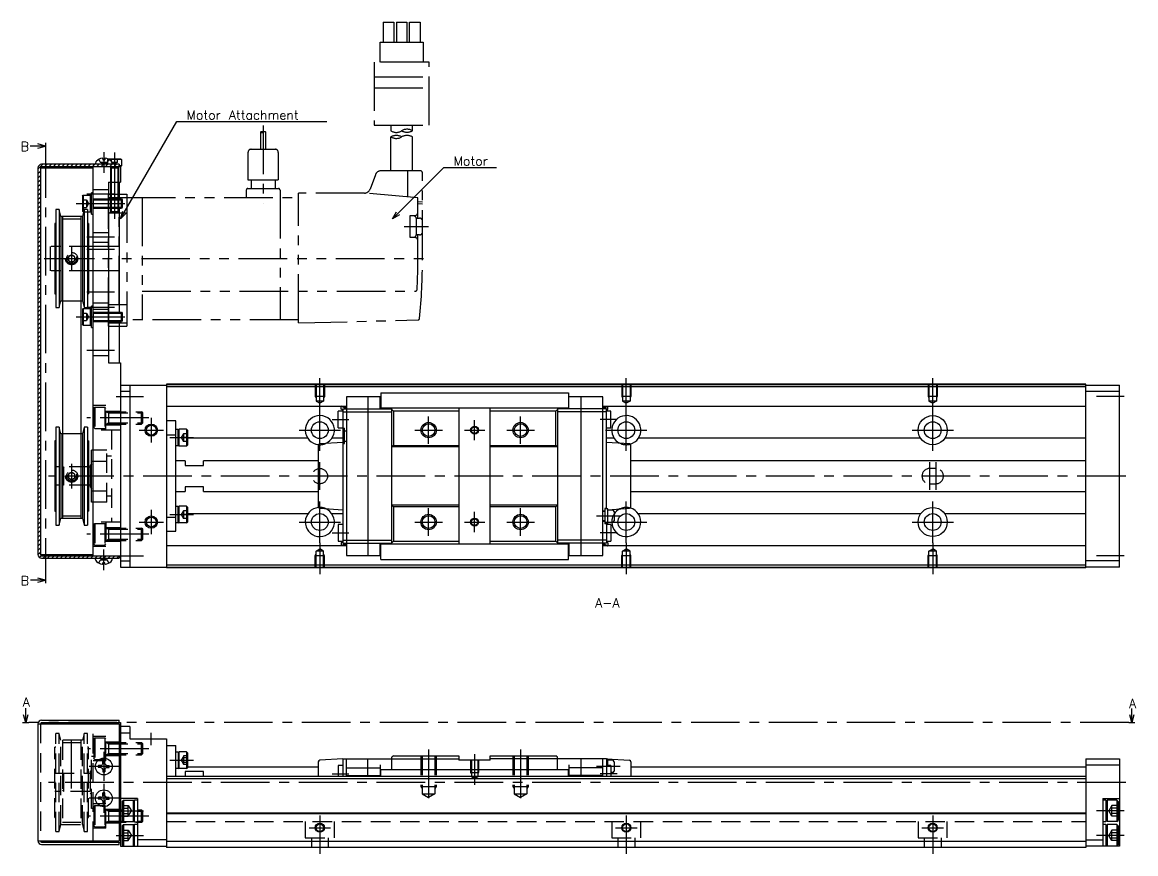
# Model space of a CAD drawing. Extents: x -2 to 551, y -8 to 279.
# Drawn here: x 187.6 to 551, y 8 to 279.5 of the extents above; entities that cross this region are included whole.
import ezdxf

# ---------------------------------------------------------------- set-up
doc = ezdxf.new("R2010")
doc.units = 0
doc.header["$LTSCALE"] = 0.5
for name, pattern in [('CENTER', [50.8, 31.75, -6.35, 6.35, -6.35]), ('DASHED', [19.05, 12.7, -6.35]), ('PHANTOM', [63.5, 31.75, -6.35, 6.35, -6.35, 6.35, -6.35])]:
    doc.linetypes.add(name, pattern=pattern)
for name, color, linetype in [('MSM_CENTER', 1, 'CENTER'), ('MSM_CONTINUOUS', 7, 'CONTINUOUS'), ('MSM_DASHED', 4, 'DASHED'), ('MSM_IMAGINARY', 6, 'PHANTOM'), ('MSM_NARROW', 5, 'CONTINUOUS'), ('MSM_PART_NUMBER', 7, 'CONTINUOUS')]:
    doc.layers.add(name, color=color, linetype=linetype)
doc.styles.get("Standard").update_dxf_attribs({"font": 'txt.shx', "height": 3, "bigfont": 'bigfont.shx'})

msp = doc.modelspace()

# ---------------------------------------------------------------- linework, layer by layer
at = {"layer": 'MSM_CENTER'}
for p, q in [((195.26, 238.06), (195.26, 98.3)), ((214.26, 237.06), (214.26, 230.3)), ((217.76, 236.9), (217.76, 215.3)), ((217.76, 223.3), (208.76, 223.3)), ((205.26, 220.3), (222.26, 220.3)), ((217.76, 209.3), (208.76, 209.3)), ((203.76, 206.3), (203.76, 198.3)), ((217.76, 205.3), (208.76, 205.3)), ((196.26, 202.3), (211.26, 202.3)), ((217.76, 191.3), (208.76, 191.3)), ((217.76, 186.3), (208.76, 186.3)), ((205.26, 183.3), (222.26, 183.3)), ((217.76, 172.3), (208.76, 172.3)), ((284.76, 153.09), (284.76, 163.3)), ((384.76, 153.09), (384.76, 163.3)), ((484.76, 153.09), (484.76, 163.3)), ((218.26, 157.3), (227.26, 157.3)), ((547.26, 157.3), (538.26, 157.3)), ((284.76, 139.55), (284.76, 153.05)), ((384.76, 139.55), (384.76, 153.05)), ((484.76, 139.55), (484.76, 153.05)), ((228.96, 150.3), (208.76, 150.3)), ((229.76, 150.3), (229.76, 142.3)), ((288.76, 149.8), (294.26, 149.8)), ((320.26, 141.8), (320.26, 150.8)), ((335.26, 143), (335.26, 149.6)), ((350.26, 141.8), (350.26, 150.8)), ((381.76, 149.8), (376.26, 149.8)), ((225.76, 146.3), (233.76, 146.3)), ((278.01, 146.3), (291.51, 146.3)), ((315.76, 146.3), (324.76, 146.3)), ((331.96, 146.3), (338.56, 146.3)), ((345.76, 146.3), (354.76, 146.3)), ((378.01, 146.3), (391.51, 146.3)), ((478.01, 146.3), (491.51, 146.3)), ((235.76, 143.86), (243.56, 143.86)), ((203.76, 135.3), (203.76, 127.3)), ((284.76, 126.8), (284.76, 135.8)), ((483.76, 135.8), (483.76, 126.8)), ((485.76, 135.8), (485.76, 126.8)), ((547.76, 131.3), (196.26, 131.3)), ((229.76, 120.3), (229.76, 112.3)), ((284.76, 109.55), (284.76, 123.05)), ((320.26, 111.8), (320.26, 120.8)), ((350.26, 111.8), (350.26, 120.8)), ((384.76, 109.55), (384.76, 123.05)), ((484.76, 109.55), (484.76, 123.05)), ((225.76, 116.3), (233.76, 116.3)), ((235.76, 118.74), (243.56, 118.74)), ((278.01, 116.3), (291.51, 116.3)), ((315.76, 116.3), (324.76, 116.3)), ((331.96, 116.3), (338.56, 116.3)), ((335.26, 113), (335.26, 119.6)), ((345.76, 116.3), (354.76, 116.3)), ((382.76, 118.2), (375.06, 118.2)), ((378.01, 116.3), (391.51, 116.3)), ((478.01, 116.3), (491.51, 116.3)), ((288.76, 112.8), (294.26, 112.8)), ((381.76, 112.8), (376.26, 112.8)), ((228.96, 112.3), (208.76, 112.3)), ((284.76, 109.51), (284.76, 99.3)), ((384.76, 109.51), (384.76, 99.3)), ((484.76, 109.51), (484.76, 99.3)), ((214.26, 100.54), (214.26, 107.3)), ((218.26, 105.3), (227.26, 105.3)), ((547.26, 105.3), (538.26, 105.3)), ((548.76, 50.8), (189.76, 50.8)), ((229.76, 43.5), (229.76, 47.5)), ((203.76, 29.3), (203.76, 47.05)), ((228.96, 42.3), (208.96, 42.3)), ((214.26, 41.25), (214.26, 31.75)), ((320.26, 42), (320.26, 24.41)), ((335.26, 40.5), (335.26, 30.54)), ((350.26, 42), (350.26, 24.41)), ((219.01, 36.5), (209.51, 36.5)), ((235.76, 38.55), (243.56, 38.55)), ((382.76, 36.5), (375.06, 36.5)), ((288.76, 34.1), (294.26, 34.1)), ((381.76, 34.1), (376.26, 34.1)), ((547.76, 31.3), (196.26, 31.3)), ((214.26, 30.85), (214.26, 21.35)), ((219.01, 26.1), (209.51, 26.1)), ((218.26, 22), (227.26, 22)), ((547.26, 22), (538.26, 22)), ((228.96, 20.3), (208.96, 20.3)), ((284.76, 20.5), (284.76, 8)), ((384.76, 20.5), (384.76, 8)), ((484.76, 20.5), (484.76, 8)), ((281.26, 16.5), (288.26, 16.5)), ((381.26, 16.5), (388.26, 16.5)), ((481.26, 16.5), (488.26, 16.5)), ((218.26, 14), (227.26, 14)), ((547.26, 14), (538.26, 14))]:
    msp.add_line(p, q, dxfattribs=at)
at = {"layer": 'MSM_CONTINUOUS'}
for p, q in [((195.26, 240.06), (195.26, 238.06)), ((219.26, 233.1), (193.96, 233.1)), ((211.55, 233.5), (211.51, 233.1)), ((213.93, 234.98), (213.95, 234.6)), ((213.95, 234.6), (214.58, 234.6)), ((214.59, 234.98), (214.58, 234.6)), ((215.67, 234.81), (215.76, 234.9)), ((215.76, 234.9), (219.76, 234.9)), ((220.01, 234.65), (215.98, 234.65)), ((216.98, 233.5), (217.01, 233.1)), ((219.26, 233.1), (219.26, 232.3)), ((219.76, 234.9), (220.01, 234.65)), ((220.01, 234.65), (220.01, 232.55)), ((192.76, 231.9), (192.76, 105.7)), ((193.56, 231.9), (193.56, 105.7)), ((193.56, 231.9), (210.76, 231.9)), ((219.76, 232.3), (193.96, 232.3)), ((210.76, 105.3), (210.76, 232.3)), ((220.01, 232.55), (219.26, 232.55)), ((219.76, 232.3), (220.01, 232.55)), ((219.76, 232.3), (219.76, 227.3)), ((215.76, 227.3), (215.76, 168.3)), ((215.76, 227.3), (219.76, 227.3)), ((216.46, 227.3), (216.46, 221.8)), ((219.06, 227.3), (219.06, 221.8)), ((219.26, 227.3), (219.26, 221.8)), ((207.26, 222.75), (207.56, 223.05)), ((207.26, 222.75), (207.26, 217.85)), ((207.56, 223.05), (209.96, 223.05)), ((207.56, 223.05), (207.56, 217.55)), ((210.26, 222.75), (209.96, 223.05)), ((209.96, 217.55), (209.96, 223.05)), ((210.76, 223.8), (210.26, 223.8)), ((210.26, 216.8), (210.26, 223.8)), ((215.76, 221.8), (219.99, 221.8)), ((219.99, 218.8), (219.99, 221.8)), ((219.99, 221.8), (220.26, 221.53)), ((198.62, 218.3), (198.62, 186.3)), ((199.66, 218.3), (198.62, 218.3)), ((199.66, 218.3), (199.66, 186.3)), ((200.26, 216.05), (199.66, 218.3)), ((207.86, 218.3), (207.26, 216.05)), ((207.86, 218.3), (207.86, 186.3)), ((208.9, 218.3), (207.86, 218.3)), ((208.9, 218.3), (208.9, 186.3)), ((215.76, 218.8), (219.99, 218.8)), ((216.46, 218.8), (216.46, 217.54)), ((219.06, 218.8), (219.06, 217.54)), ((219.26, 218.8), (219.26, 184.8)), ((220.26, 219.07), (219.99, 218.8)), ((220.26, 221.53), (220.26, 219.07)), ((200.26, 216.05), (200.26, 188.55)), ((207.26, 216.05), (200.26, 216.05)), ((200.76, 216.05), (200.76, 117.55)), ((206.76, 216.05), (206.76, 117.55)), ((207.56, 217.55), (207.26, 217.85)), ((207.26, 216.05), (207.26, 188.55)), ((207.56, 217.55), (207.66, 217.55)), ((208.9, 217.55), (209.96, 217.55)), ((210.26, 217.85), (209.96, 217.55)), ((210.26, 216.8), (210.76, 216.8)), ((219.06, 217.54), (216.46, 217.54)), ((216.7, 217.3), (216.46, 217.54)), ((218.82, 217.3), (216.7, 217.3)), ((218.82, 217.3), (219.06, 217.54)), ((198.26, 213.8), (198.26, 190.8)), ((198.62, 213.8), (198.26, 213.8)), ((209.26, 213.8), (208.9, 213.8)), ((209.26, 213.8), (209.26, 190.8)), ((198.26, 190.8), (198.62, 190.8)), ((208.9, 190.8), (209.26, 190.8)), ((198.62, 186.3), (199.66, 186.3)), ((199.66, 186.3), (200.26, 188.55)), ((200.26, 188.55), (200.76, 188.55)), ((206.76, 188.55), (207.26, 188.55)), ((207.26, 188.55), (207.86, 186.3)), ((207.26, 185.75), (207.56, 186.05)), ((207.26, 185.75), (207.26, 180.85)), ((207.56, 186.05), (209.96, 186.05)), ((207.56, 186.05), (207.56, 180.55)), ((207.86, 186.3), (208.9, 186.3)), ((210.26, 185.75), (209.96, 186.05)), ((209.96, 180.55), (209.96, 186.05)), ((210.76, 186.8), (210.26, 186.8)), ((210.26, 179.8), (210.26, 186.8)), ((215.76, 184.8), (219.99, 184.8)), ((215.76, 181.8), (219.99, 181.8)), ((219.26, 181.8), (219.26, 168.3)), ((219.99, 181.8), (219.99, 184.8)), ((219.99, 184.8), (220.26, 184.53)), ((220.26, 182.07), (219.99, 181.8)), ((220.26, 184.53), (220.26, 182.07)), ((207.56, 180.55), (207.26, 180.85)), ((207.56, 180.55), (209.96, 180.55)), ((210.26, 180.85), (209.96, 180.55)), ((210.26, 179.8), (210.76, 179.8)), ((215.76, 168.3), (219.76, 168.3)), ((219.76, 168.3), (219.76, 101.6)), ((219.76, 161), (234.76, 161)), ((222.76, 161), (222.76, 101.6)), ((534.76, 161.3), (234.76, 161.3)), ((234.76, 161.3), (234.76, 101.3)), ((534.76, 161.1), (234.76, 161.1)), ((534.76, 160.4), (234.76, 160.4)), ((534.76, 101.3), (534.76, 161.3)), ((534.76, 161), (545.76, 161)), ((545.76, 101.6), (545.76, 161)), ((219.76, 159), (222.76, 159)), ((293.46, 157.2), (293.46, 105.4)), ((304.46, 157.2), (293.46, 157.2)), ((300.46, 157.2), (300.46, 105.4)), ((304.46, 153.25), (304.46, 157.2)), ((304.66, 158.52), (365.86, 158.52)), ((304.66, 158.52), (304.66, 153.55)), ((365.86, 158.52), (365.86, 153.55)), ((366.06, 153.25), (366.06, 157.2)), ((377.06, 157.2), (366.06, 157.2)), ((370.06, 105.4), (370.06, 157.2)), ((377.06, 105.4), (377.06, 157.2)), ((534.76, 159), (545.76, 159)), ((291.76, 154.05), (234.76, 154.05)), ((293.46, 153.25), (291.76, 154.1)), ((291.76, 153.1), (291.76, 154.1)), ((292.26, 152.8), (291.76, 153.1)), ((293.46, 154.05), (291.86, 154.05)), ((293.46, 153.67), (291.96, 154.05)), ((292.26, 153.25), (292.26, 109.35)), ((292.26, 153.25), (308.26, 153.25)), ((304.46, 153.55), (366.06, 153.55)), ((308.26, 109.05), (308.26, 153.55)), ((308.26, 153.05), (308.76, 152.55)), ((330.16, 153.55), (330.16, 109.05)), ((340.36, 109.05), (340.36, 153.55)), ((361.76, 152.55), (362.26, 153.05)), ((362.26, 153.55), (362.26, 109.05)), ((378.26, 153.25), (362.26, 153.25)), ((377.06, 153.25), (378.76, 154.1)), ((534.76, 154.05), (377.06, 154.05)), ((378.66, 154.05), (377.06, 154.05)), ((377.06, 153.67), (378.56, 154.05)), ((378.26, 120.6), (378.26, 153.25)), ((378.26, 152.8), (378.76, 153.1)), ((378.76, 153.1), (378.76, 154.1)), ((237.76, 149.3), (234.76, 149.3)), ((237.76, 113.3), (237.76, 149.3)), ((290.76, 147.05), (290.76, 152.55)), ((292.26, 152.55), (290.76, 152.55)), ((292.26, 152.25), (308.26, 152.25)), ((330.16, 152.55), (308.76, 152.55)), ((308.76, 152.55), (308.76, 141.3)), ((361.76, 152.55), (340.36, 152.55)), ((361.76, 141.3), (361.76, 152.55)), ((378.26, 152.25), (362.26, 152.25)), ((379.76, 152.55), (378.26, 152.55)), ((379.76, 147.05), (379.76, 152.55)), ((198.62, 147.3), (198.62, 115.3)), ((199.66, 147.3), (198.62, 147.3)), ((199.66, 147.3), (199.66, 115.3)), ((200.26, 145.05), (199.66, 147.3)), ((207.86, 147.3), (207.26, 145.05)), ((207.86, 147.3), (207.86, 115.3)), ((208.9, 147.3), (207.86, 147.3)), ((208.9, 147.3), (208.9, 115.3)), ((238.56, 146.46), (237.76, 146.46)), ((238.56, 146.31), (238.86, 146.61)), ((238.56, 141.26), (238.56, 146.46)), ((238.86, 141.11), (238.86, 146.61)), ((241.26, 146.61), (238.86, 146.61)), ((241.26, 146.61), (241.26, 141.11)), ((241.56, 146.31), (241.26, 146.61)), ((241.56, 146.31), (241.56, 141.41)), ((290.76, 147.05), (292.26, 147.05)), ((292.26, 146.9), (292.76, 146.9)), ((292.76, 141.9), (292.76, 146.9)), ((292.76, 146.1), (293.46, 146.1)), ((378.26, 147.05), (379.76, 147.05)), ((198.26, 142.8), (198.26, 119.8)), ((198.62, 142.8), (198.26, 142.8)), ((200.26, 145.05), (200.26, 117.55)), ((200.76, 145.05), (200.26, 145.05)), ((207.26, 145.05), (206.76, 145.05)), ((207.26, 145.05), (207.26, 117.55)), ((209.26, 142.8), (208.9, 142.8)), ((209.26, 142.8), (209.26, 119.8)), ((234.76, 144.72), (237.76, 144.72)), ((280.81, 143.66), (241.56, 143.66)), ((292.26, 142.3), (284.73, 141.8)), ((292.26, 143.66), (288.71, 143.66)), ((292.26, 141.9), (292.76, 141.9)), ((292.76, 142.7), (293.46, 142.7)), ((380.81, 143.66), (378.26, 143.66)), ((385.79, 141.8), (378.26, 142.3)), ((480.81, 143.66), (388.71, 143.66)), ((534.76, 143.66), (488.71, 143.66)), ((210.26, 122.8), (210.26, 139.8)), ((210.76, 139.8), (210.26, 139.8)), ((237.76, 141.26), (238.56, 141.26)), ((238.56, 141.41), (238.86, 141.11)), ((241.26, 141.11), (238.86, 141.11)), ((241.26, 141.11), (241.56, 141.41)), ((284.26, 141.3), (284.26, 121.3)), ((308.76, 141.3), (308.26, 140.8)), ((330.16, 140.8), (308.26, 140.8)), ((308.76, 141.3), (330.16, 141.3)), ((340.36, 141.3), (361.76, 141.3)), ((362.26, 140.8), (340.36, 140.8)), ((362.26, 140.8), (361.76, 141.3)), ((386.26, 121.3), (386.26, 141.3)), ((210.26, 135.3), (209.76, 134.8)), ((209.76, 134.8), (209.76, 127.8)), ((210.26, 136.12), (210.76, 136.12)), ((240.76, 136.3), (237.76, 136.3)), ((240.76, 136.3), (240.76, 134.8)), ((240.76, 134.8), (246.76, 134.8)), ((284.26, 136.3), (246.76, 136.3)), ((246.76, 134.8), (246.76, 136.3)), ((534.76, 136.3), (386.26, 136.3)), ((209.26, 134.3), (209.76, 134.3)), ((209.76, 128.3), (209.26, 128.3)), ((209.76, 127.8), (210.26, 127.3)), ((246.76, 127.8), (240.76, 127.8)), ((240.76, 127.8), (240.76, 126.3)), ((246.76, 126.3), (246.76, 127.8)), ((210.26, 126.48), (210.76, 126.48)), ((237.76, 126.3), (240.76, 126.3)), ((246.76, 126.3), (284.26, 126.3)), ((386.26, 126.3), (534.76, 126.3)), ((210.76, 122.8), (210.26, 122.8)), ((238.56, 121.34), (237.76, 121.34)), ((238.56, 121.19), (238.86, 121.49)), ((238.56, 116.14), (238.56, 121.34)), ((238.86, 115.99), (238.86, 121.49)), ((241.26, 121.49), (238.86, 121.49)), ((241.26, 121.49), (241.26, 115.99)), ((241.56, 121.19), (241.26, 121.49)), ((241.56, 121.19), (241.56, 116.29)), ((284.73, 120.8), (292.26, 120.3)), ((330.16, 121.8), (308.26, 121.8)), ((308.26, 121.8), (308.76, 121.3)), ((330.16, 121.3), (308.76, 121.3)), ((308.76, 121.3), (308.76, 110.05)), ((362.26, 121.8), (340.36, 121.8)), ((361.76, 121.3), (340.36, 121.3)), ((361.76, 121.3), (362.26, 121.8)), ((361.76, 110.05), (361.76, 121.3)), ((378.26, 120.7), (377.76, 120.7)), ((377.76, 120.7), (377.76, 115.7)), ((378.76, 120.6), (377.76, 120.6)), ((378.76, 120.27), (385.8, 120.8)), ((378.76, 115.8), (378.76, 120.6)), ((380.26, 120.2), (378.76, 120.2)), ((198.26, 119.8), (198.62, 119.8)), ((199.66, 115.3), (200.26, 117.55)), ((200.26, 117.55), (207.26, 117.55)), ((207.26, 117.55), (207.86, 115.3)), ((208.9, 119.8), (209.26, 119.8)), ((234.76, 117.88), (237.76, 117.88)), ((238.56, 116.29), (238.86, 115.99)), ((241.26, 115.99), (241.56, 116.29)), ((280.81, 118.94), (241.56, 118.94)), ((292.26, 118.94), (288.71, 118.94)), ((377.76, 119.9), (377.06, 119.9)), ((377.76, 119.7), (377.06, 119.7)), ((377.76, 116.7), (377.06, 116.7)), ((377.76, 116.5), (377.06, 116.5)), ((380.76, 119.7), (380.76, 116.7)), ((480.81, 118.94), (388.71, 118.94)), ((534.76, 118.94), (488.71, 118.94)), ((198.62, 115.3), (199.66, 115.3)), ((207.86, 115.3), (208.9, 115.3)), ((234.76, 113.3), (237.76, 113.3)), ((237.76, 116.14), (238.56, 116.14)), ((241.26, 115.99), (238.86, 115.99)), ((290.76, 115.55), (290.76, 110.05)), ((292.26, 115.55), (290.76, 115.55)), ((377.76, 115.8), (378.76, 115.8)), ((378.26, 115.7), (377.76, 115.7)), ((378.26, 115.8), (378.26, 109.35)), ((379.76, 115.55), (378.26, 115.55)), ((380.26, 116.2), (378.76, 116.2)), ((379.76, 115.55), (379.76, 110.05)), ((290.76, 110.05), (292.26, 110.05)), ((292.26, 109.8), (291.76, 109.5)), ((291.76, 109.5), (291.76, 108.5)), ((293.46, 109.35), (291.76, 108.5)), ((292.26, 110.35), (308.26, 110.35)), ((292.26, 109.35), (308.26, 109.35)), ((304.46, 105.4), (304.46, 109.35)), ((366.06, 109.05), (304.46, 109.05)), ((304.66, 104.08), (304.66, 109.05)), ((308.76, 110.05), (308.26, 109.55)), ((308.76, 110.05), (330.16, 110.05)), ((340.36, 110.05), (361.76, 110.05)), ((362.26, 109.55), (361.76, 110.05)), ((378.26, 110.35), (362.26, 110.35)), ((378.26, 109.35), (362.26, 109.35)), ((365.86, 104.08), (365.86, 109.05)), ((366.06, 109.35), (366.06, 105.4)), ((377.06, 109.35), (378.76, 108.5)), ((378.26, 110.05), (379.76, 110.05)), ((378.26, 109.8), (378.76, 109.5)), ((378.76, 109.5), (378.76, 108.5)), ((193.56, 105.7), (210.76, 105.7)), ((291.76, 108.55), (234.76, 108.55)), ((293.46, 108.55), (291.86, 108.55)), ((293.46, 108.92), (291.96, 108.55)), ((293.46, 105.4), (304.46, 105.4)), ((304.66, 106.55), (304.46, 106.55)), ((366.06, 106.55), (365.86, 106.55)), ((366.06, 105.4), (377.06, 105.4)), ((377.06, 108.92), (378.56, 108.55)), ((534.76, 108.55), (377.06, 108.55)), ((378.66, 108.55), (377.06, 108.55)), ((193.96, 105.3), (219.76, 105.3)), ((193.96, 104.5), (219.26, 104.5)), ((211.55, 104.1), (211.51, 104.5)), ((213.93, 102.62), (213.95, 103)), ((214.58, 103), (213.95, 103)), ((214.59, 102.62), (214.58, 103)), ((216.98, 104.1), (217.01, 104.5)), ((219.26, 105.3), (219.26, 104.5)), ((219.76, 103.6), (222.76, 103.6)), ((534.76, 102.2), (234.76, 102.2)), ((304.66, 104.08), (365.86, 104.08)), ((545.76, 103.6), (534.76, 103.6)), ((195.26, 98.3), (195.26, 96.3)), ((219.76, 101.6), (234.76, 101.6)), ((534.76, 101.5), (234.76, 101.5)), ((534.76, 101.3), (234.76, 101.3)), ((545.76, 101.6), (534.76, 101.6)), ((188.76, 50.8), (188.76, 55.52)), ((549.76, 50.8), (549.76, 55.37)), ((188.76, 50.8), (188.09, 53.3)), ((189.43, 53.3), (188.76, 50.8)), ((193.96, 51.6), (219.26, 51.6)), ((219.26, 50.8), (219.26, 51.6)), ((549.76, 50.8), (549.09, 53.3)), ((550.43, 53.3), (549.76, 50.8)), ((187.76, 50.8), (189.76, 50.8)), ((192.76, 50.4), (219.26, 50.4)), ((192.76, 50.4), (192.76, 12.2)), ((193.96, 50.8), (219.76, 50.8)), ((210.76, 50.4), (210.76, 50.8)), ((219.26, 50.4), (219.26, 12.2)), ((219.76, 50.8), (219.76, 10.5)), ((222.76, 49.5), (219.76, 49.5)), ((219.76, 47.5), (222.76, 47.5)), ((222.76, 49.5), (222.76, 45.5)), ((548.76, 50.8), (550.76, 50.8)), ((222.76, 45.5), (234.76, 45.5)), ((234.76, 45.5), (234.76, 10)), ((234.76, 43.3), (237.76, 43.3)), ((237.76, 33.2), (237.76, 43.3)), ((238.56, 41.15), (237.76, 41.15)), ((238.56, 41), (238.86, 41.3)), ((238.56, 41.15), (238.56, 35.95)), ((238.86, 35.8), (238.86, 41.3)), ((241.26, 41.3), (238.86, 41.3)), ((241.26, 41.3), (241.26, 35.8)), ((241.56, 41), (241.26, 41.3)), ((241.56, 41), (241.56, 36.1)), ((308.76, 40), (308.26, 39.5)), ((308.76, 40), (330.16, 40)), ((330.16, 40), (330.16, 38.5)), ((340.36, 40), (361.76, 40)), ((340.36, 38.5), (340.36, 40)), ((362.26, 39.5), (361.76, 40)), ((213.34, 36.83), (212.49, 36.82)), ((213.34, 36.83), (213.74, 37.02)), ((213.93, 37.42), (213.74, 37.02)), ((213.93, 37.42), (213.95, 38.27)), ((214.59, 37.42), (214.58, 38.27)), ((214.59, 37.42), (214.78, 37.02)), ((215.19, 36.83), (214.78, 37.02)), ((215.19, 36.83), (216.03, 36.82)), ((284.26, 38.03), (284.26, 33.2)), ((292.26, 39), (284.73, 38.53)), ((290.76, 36.85), (290.76, 33.2)), ((292.26, 36.85), (290.76, 36.85)), ((292.26, 39), (330.16, 39)), ((292.26, 39), (292.26, 33.2)), ((293.46, 33.2), (293.46, 39)), ((300.46, 33.2), (300.46, 39)), ((304.46, 37), (304.46, 33.2)), ((308.26, 35.4), (308.26, 39.5)), ((340.36, 38.5), (330.16, 38.5)), ((378.26, 39), (340.36, 39)), ((362.26, 35.4), (362.26, 39.5)), ((366.06, 37), (366.06, 33.2)), ((370.06, 33.2), (370.06, 39)), ((377.06, 33.2), (377.06, 39)), ((378.26, 39), (385.79, 38.53)), ((378.26, 39), (378.26, 33.2)), ((378.76, 38.9), (378.26, 38.9)), ((379.76, 36.85), (378.26, 36.85)), ((378.76, 36.85), (378.76, 38.9)), ((380.26, 38.5), (378.76, 38.5)), ((379.76, 36.85), (379.76, 33.2)), ((380.76, 38), (380.76, 35)), ((386.26, 38.03), (386.26, 33.2)), ((534.76, 39), (534.76, 10)), ((534.76, 39), (545.76, 39)), ((534.76, 37), (545.76, 37)), ((545.76, 39), (545.76, 10.5)), ((213.34, 36.17), (212.49, 36.18)), ((213.34, 36.17), (213.74, 35.98)), ((213.93, 35.58), (213.74, 35.98)), ((213.93, 35.58), (213.95, 34.73)), ((214.59, 35.58), (214.58, 34.73)), ((214.59, 35.58), (214.78, 35.98)), ((215.19, 36.17), (214.78, 35.98)), ((215.19, 36.17), (216.03, 36.18)), ((534.76, 33.2), (234.76, 33.2)), ((237.76, 35.95), (238.56, 35.95)), ((238.56, 36.1), (238.86, 35.8)), ((241.26, 35.8), (238.86, 35.8)), ((246.76, 34.87), (240.76, 34.87)), ((240.76, 34.87), (240.76, 33.2)), ((241.26, 35.8), (241.56, 36.1)), ((284.26, 36.3), (241.56, 36.3)), ((246.76, 33.2), (246.76, 34.87)), ((293.46, 36), (304.46, 36)), ((293.46, 33.5), (304.46, 33.5)), ((304.66, 35.1), (304.46, 35.1)), ((304.66, 34.3), (304.46, 34.3)), ((365.86, 35.4), (304.66, 35.4)), ((304.66, 33.2), (304.66, 35.4)), ((365.86, 33.2), (365.86, 35.4)), ((366.06, 35.1), (365.86, 35.1)), ((366.06, 34.3), (365.86, 34.3)), ((377.06, 36), (366.06, 36)), ((377.06, 33.5), (366.06, 33.5)), ((380.26, 34.5), (379.76, 34.5)), ((534.76, 36.3), (386.26, 36.3)), ((534.76, 32.5), (234.76, 32.5)), ((213.34, 26.43), (212.49, 26.42)), ((213.34, 25.77), (212.49, 25.78)), ((213.34, 26.43), (213.74, 26.62)), ((213.34, 25.77), (213.74, 25.58)), ((213.93, 27.02), (213.74, 26.62)), ((213.93, 25.18), (213.74, 25.58)), ((213.93, 27.02), (213.95, 27.87)), ((214.59, 27.02), (214.58, 27.87)), ((214.59, 27.02), (214.78, 26.62)), ((214.59, 25.18), (214.78, 25.58)), ((215.19, 26.43), (214.78, 26.62)), ((215.19, 25.77), (214.78, 25.58)), ((215.19, 26.43), (216.03, 26.42)), ((215.19, 25.77), (216.03, 25.78)), ((225.26, 26), (219.76, 26)), ((220.26, 25.1), (220.66, 25.5)), ((220.66, 25.5), (220.66, 18.5)), ((220.66, 25.5), (223.86, 25.5)), ((223.86, 25.5), (223.86, 18.5)), ((224.26, 25.1), (223.86, 25.5)), ((224.26, 18.35), (224.26, 25.65)), ((224.26, 25.65), (225.26, 25.65)), ((225.26, 26), (225.26, 10.35)), ((540.26, 26), (540.26, 10.5)), ((540.26, 26), (545.76, 26)), ((541.26, 25.5), (540.26, 25.5)), ((541.26, 25.5), (541.26, 18.5)), ((541.26, 25.1), (541.66, 25.5)), ((541.66, 25.5), (541.66, 18.5)), ((544.86, 25.5), (541.66, 25.5)), ((544.86, 25.5), (544.86, 18.5)), ((545.26, 25.1), (544.86, 25.5)), ((213.93, 25.18), (213.95, 24.33)), ((214.59, 25.18), (214.58, 24.33)), ((220.26, 25.1), (220.26, 18.9)), ((545.26, 25.1), (545.26, 18.9)), ((220.66, 18.5), (220.26, 18.9)), ((220.66, 18.5), (223.86, 18.5)), ((223.86, 18.5), (224.26, 18.9)), ((225.26, 18.35), (224.26, 18.35)), ((534.76, 21.2), (234.76, 21.2)), ((534.76, 21), (234.76, 21)), ((540.26, 18.5), (541.26, 18.5)), ((541.66, 18.5), (541.26, 18.9)), ((544.86, 18.5), (541.66, 18.5)), ((544.86, 18.5), (545.26, 18.9)), ((220.26, 17.1), (220.66, 17.5)), ((220.26, 17.1), (220.26, 10.9)), ((220.66, 17.5), (220.66, 10.5)), ((220.66, 17.5), (223.86, 17.5)), ((223.86, 17.5), (223.86, 10.5)), ((224.26, 17.1), (223.86, 17.5)), ((224.26, 10.35), (224.26, 17.65)), ((224.26, 17.65), (225.26, 17.65)), ((541.26, 17.5), (540.26, 17.5)), ((541.26, 17.5), (541.26, 10.5)), ((541.26, 17.1), (541.66, 17.5)), ((541.66, 17.5), (541.66, 10.5)), ((544.86, 17.5), (541.66, 17.5)), ((544.86, 17.5), (544.86, 10.5)), ((545.26, 17.1), (544.86, 17.5)), ((545.26, 17.1), (545.26, 10.9)), ((192.76, 12.2), (219.26, 12.2)), ((193.96, 11.8), (219.76, 11.8)), ((193.96, 11), (219.26, 11)), ((210.76, 11.8), (210.76, 12.2)), ((219.26, 11), (219.26, 11.8)), ((234.76, 12.5), (225.26, 12.5)), ((534.76, 12), (234.76, 12)), ((534.76, 12.5), (540.26, 12.5)), ((219.76, 10.5), (224.26, 10.5)), ((220.66, 10.5), (220.26, 10.9)), ((223.86, 10.5), (224.26, 10.9)), ((225.26, 10.35), (224.26, 10.35)), ((225.26, 10.5), (234.76, 10.5)), ((534.76, 10), (234.76, 10)), ((545.76, 10.5), (534.76, 10.5)), ((541.66, 10.5), (541.26, 10.9)), ((544.86, 10.5), (545.26, 10.9))]:
    msp.add_line(p, q, dxfattribs=at)
at = {"layer": 'MSM_CONTINUOUS', "extrusion": (0, 0, -1)}
for p, q in [((195.26, 239.06), (190.18, 239.06)), ((195.26, 239.06), (192.76, 239.73)), ((192.76, 238.39), (195.26, 239.06)), ((195.26, 97.3), (190.32, 97.3)), ((195.26, 97.3), (192.76, 97.97)), ((192.76, 96.63), (195.26, 97.3))]:
    msp.add_line(p, q, dxfattribs=at)
at = {"layer": 'MSM_CONTINUOUS'}
for centre, radius in [((284.76, 146.3), 2.75), ((384.76, 146.3), 2.75), ((484.76, 146.3), 4.75), ((484.76, 146.3), 2.75), ((229.76, 146.3), 1.62), ((320.26, 146.3), 2.07), ((335.26, 146.3), 1.06), ((350.26, 146.3), 2.07), ((484.76, 116.3), 4.75), ((229.76, 116.3), 1.62), ((284.76, 116.3), 2.75), ((320.26, 116.3), 2.07), ((335.26, 116.3), 1.06), ((350.26, 116.3), 2.07), ((384.76, 116.3), 2.75), ((484.76, 116.3), 2.75), ((214.26, 36.5), 2.75), ((214.26, 26.1), 2.75), ((284.76, 16.5), 1.23), ((384.76, 16.5), 1.23), ((484.76, 16.5), 1.23)]:
    msp.add_circle(centre, radius, dxfattribs=at)
for centre, radius, start, end in [((193.96, 231.9), 1.2, 90, 180), ((212.54, 233.42), 1, 133.4267, 175), ((214.26, 231.6), 3.5, 98.5396, 133.4267), ((213.73, 234.78), 0.284, 44.1872, 87.0617), ((214.8, 234.78), 0.284, 92.9383, 135.8128), ((214.26, 231.6), 3.5, 46.5733, 81.4604), ((215.98, 233.42), 1, 5, 46.5733), ((193.96, 231.9), 0.4, 90, 180), ((284.76, 146.3), 4.75, 292.8515, 264.915), ((384.76, 146.3), 4.75, 285.4648, 244.8297), ((284.76, 141.3), 0.5, 93.8066, 180), ((385.76, 141.3), 0.5, 0, 86.1934), ((284.76, 116.3), 4.75, 95.085, 67.1486), ((284.76, 121.3), 0.5, 180, 266.1934), ((384.76, 116.3), 4.75, 181.2063, 74.5302), ((380.26, 119.7), 0.5, 0, 90), ((384.76, 116.3), 4.75, 116.081, 147.3631), ((385.76, 121.3), 0.5, 274.3133, 0), ((380.26, 116.7), 0.5, 270, 0), ((193.96, 105.7), 1.2, 180, 270), ((193.96, 105.7), 0.4, 180, 270), ((212.54, 104.18), 1, 185, 226.5733), ((214.26, 106), 3.5, 226.5733, 261.4604), ((213.73, 102.82), 0.284, 272.9383, 315.8128), ((214.8, 102.82), 0.284, 224.1872, 267.0617), ((214.26, 106), 3.5, 278.5396, 313.4267), ((215.98, 104.18), 1, 313.4267, 355), ((193.96, 50.4), 1.2, 90, 180), ((193.96, 50.4), 0.4, 90, 180), ((214.26, 36.5), 1.8, 169.8876, 190.1124), ((214.26, 36.5), 1.8, 79.8876, 100.1124), ((214.26, 36.5), 1.8, 349.8876, 10.1124), ((284.76, 38.03), 0.5, 93.5763, 180), ((380.26, 38), 0.5, 0, 90), ((385.76, 38.03), 0.5, 0, 86.4237), ((214.26, 36.5), 1.8, 259.8876, 280.1124), ((380.26, 35), 0.5, 270, 0), ((214.26, 26.1), 1.8, 169.8876, 190.1124), ((214.26, 26.1), 1.8, 79.8876, 100.1124), ((214.26, 26.1), 1.8, 349.8876, 10.1124), ((214.26, 26.1), 1.8, 259.8876, 280.1124), ((193.96, 12.2), 1.2, 180, 270), ((193.96, 12.2), 0.4, 180, 270)]:
    msp.add_arc(centre, radius, start, end, dxfattribs=at)
at = {"layer": 'MSM_DASHED'}
for p, q in [((212.65, 234.71), (213.12, 233.77)), ((214.26, 233.17), (213.12, 233.77)), ((213.12, 233.77), (215.41, 233.77)), ((214.26, 233.17), (215.41, 233.77)), ((215.87, 234.71), (215.41, 233.77)), ((215.51, 234.65), (215.67, 234.81)), ((215.51, 234.65), (215.51, 233.1)), ((215.98, 234.65), (215.51, 234.65)), ((216.76, 233.8), (216.76, 234.9)), ((216.76, 233.8), (218.76, 233.8)), ((217.76, 233.22), (216.76, 233.8)), ((217.76, 234.9), (217.76, 233.8)), ((218.76, 233.8), (217.76, 233.22)), ((218.76, 233.8), (218.76, 234.9)), ((216.46, 232.2), (216.46, 227.3)), ((219.06, 231.81), (216.46, 231.81)), ((216.7, 231.81), (216.7, 227.3)), ((218.82, 231.81), (218.82, 227.3)), ((219.06, 232.2), (219.06, 227.3)), ((210.76, 224.9), (215.76, 224.9)), ((210.76, 221.8), (215.76, 221.8)), ((210.8, 221.8), (210.8, 218.8)), ((207.26, 221.55), (208.56, 221.55)), ((207.26, 220.3), (208.56, 220.3)), ((207.26, 219.05), (208.56, 219.05)), ((208.56, 221.55), (208.56, 219.05)), ((208.56, 221.55), (209.28, 220.3)), ((209.28, 220.3), (208.56, 219.05)), ((210.76, 221.55), (210.8, 221.53)), ((210.76, 219.05), (210.8, 219.07)), ((210.76, 218.8), (215.76, 218.8)), ((210.8, 221.53), (215.76, 221.53)), ((210.8, 219.07), (215.76, 219.07)), ((200.76, 215.29), (206.76, 215.29)), ((207.66, 217.55), (208.9, 217.55)), ((210.76, 210.8), (215.76, 210.8)), ((210.76, 207.7), (215.76, 207.7)), ((209.26, 206.3), (198.26, 206.3)), ((203.76, 203.45), (202.76, 202.88)), ((202.76, 202.88), (202.76, 201.72)), ((202.76, 201.72), (203.76, 201.15)), ((204.76, 202.88), (203.76, 203.45)), ((203.76, 201.15), (204.76, 201.72)), ((204.76, 201.72), (204.76, 202.88)), ((209.26, 198.3), (198.26, 198.3)), ((200.76, 188.55), (206.76, 188.55)), ((210.76, 187.9), (215.76, 187.9)), ((210.76, 185.8), (215.76, 185.8)), ((207.26, 184.55), (208.56, 184.55)), ((207.26, 183.3), (208.56, 183.3)), ((207.26, 182.05), (208.56, 182.05)), ((208.56, 184.55), (208.56, 182.05)), ((208.56, 184.55), (209.28, 183.3)), ((209.28, 183.3), (208.56, 182.05)), ((210.76, 184.8), (215.76, 184.8)), ((210.76, 184.55), (210.8, 184.53)), ((210.76, 182.05), (210.8, 182.07)), ((210.76, 181.8), (215.76, 181.8)), ((210.8, 184.8), (210.8, 181.8)), ((210.8, 184.53), (215.76, 184.53)), ((210.8, 182.07), (215.76, 182.07)), ((210.76, 170.7), (215.76, 170.7)), ((283.26, 161.3), (283.26, 157.3)), ((283.53, 161.3), (283.53, 155.8)), ((285.99, 161.3), (285.99, 155.8)), ((286.26, 161.3), (286.26, 157.3)), ((383.26, 161.3), (383.26, 157.3)), ((383.53, 161.3), (383.53, 155.8)), ((385.99, 161.3), (385.99, 155.8)), ((386.26, 161.3), (386.26, 157.3)), ((483.26, 161.3), (483.26, 157.3)), ((483.53, 161.3), (483.53, 155.8)), ((485.99, 161.3), (485.99, 155.8)), ((486.26, 161.3), (486.26, 157.3)), ((286.26, 157.3), (283.26, 157.3)), ((283.26, 157.3), (283.53, 156.83)), ((286.26, 157.3), (285.99, 156.83)), ((383.26, 157.3), (383.53, 156.83)), ((386.26, 157.3), (383.26, 157.3)), ((386.26, 157.3), (385.99, 156.83)), ((486.26, 157.3), (483.26, 157.3)), ((483.26, 157.3), (483.53, 156.83)), ((486.26, 157.3), (485.99, 156.83)), ((214.96, 154.3), (210.76, 154.3)), ((210.96, 153.4), (211.36, 153.8)), ((210.96, 153.4), (210.96, 147.2)), ((211.36, 153.8), (211.36, 146.8)), ((211.36, 153.8), (214.56, 153.8)), ((214.56, 153.8), (214.56, 146.8)), ((214.96, 153.4), (214.56, 153.8)), ((214.96, 146.3), (214.96, 154.3)), ((285.99, 155.8), (283.53, 155.8)), ((283.53, 155.8), (284.76, 155.09)), ((285.99, 155.8), (284.76, 155.09)), ((385.99, 155.8), (383.53, 155.8)), ((383.53, 155.8), (384.76, 155.09)), ((385.99, 155.8), (384.76, 155.09)), ((485.99, 155.8), (483.53, 155.8)), ((483.53, 155.8), (484.76, 155.09)), ((485.99, 155.8), (484.76, 155.09)), ((214.96, 152.55), (219.76, 152.55)), ((215.06, 152.33), (215.76, 151.92)), ((215.16, 152.3), (226.58, 152.3)), ((215.76, 152.3), (215.76, 148.3)), ((215.76, 151.92), (226.96, 151.92)), ((226.58, 148.3), (226.58, 152.3)), ((226.96, 151.92), (226.58, 152.3)), ((226.96, 148.68), (226.96, 151.92)), ((219.76, 146.3), (210.76, 146.3)), ((211.36, 146.8), (210.96, 147.2)), ((211.36, 146.8), (214.56, 146.8)), ((214.56, 146.8), (214.96, 147.2)), ((214.96, 148.05), (219.76, 148.05)), ((215.06, 148.27), (215.76, 148.68)), ((215.16, 148.3), (226.58, 148.3)), ((215.76, 148.68), (226.96, 148.68)), ((216.76, 146.3), (216.76, 116.3)), ((226.58, 148.3), (226.96, 148.68)), ((206.76, 145.05), (200.76, 145.05)), ((240.26, 145.11), (239.54, 143.86)), ((239.54, 143.86), (240.26, 142.61)), ((240.26, 145.11), (240.26, 142.61)), ((241.56, 145.11), (240.26, 145.11)), ((241.56, 143.86), (240.26, 143.86)), ((241.56, 142.61), (240.26, 142.61)), ((215.26, 139.8), (210.76, 139.8)), ((215.26, 122.8), (215.26, 139.8)), ((210.76, 136.12), (215.26, 136.12)), ((216.76, 137.8), (215.26, 137.8)), ((209.26, 134.3), (198.26, 134.3)), ((201.26, 134.3), (200.76, 133.8)), ((201.26, 128.3), (201.26, 134.3)), ((203.76, 132.45), (202.76, 131.88)), ((202.76, 131.88), (202.76, 130.72)), ((204.76, 131.88), (203.76, 132.45)), ((204.76, 130.72), (204.76, 131.88)), ((485.76, 133.8), (483.76, 133.8)), ((209.26, 128.3), (198.26, 128.3)), ((200.76, 128.8), (201.26, 128.3)), ((202.76, 130.72), (203.76, 130.15)), ((203.76, 130.15), (204.76, 130.72)), ((483.76, 128.8), (485.76, 128.8)), ((210.76, 126.48), (215.26, 126.48)), ((216.76, 124.8), (215.26, 124.8)), ((215.26, 122.8), (210.76, 122.8)), ((240.26, 119.99), (239.54, 118.74)), ((241.56, 119.99), (240.26, 119.99)), ((240.26, 119.99), (240.26, 117.49)), ((200.76, 118.31), (206.76, 118.31)), ((219.76, 116.3), (210.76, 116.3)), ((214.96, 116.3), (214.96, 108.3)), ((239.54, 118.74), (240.26, 117.49)), ((241.56, 118.74), (240.26, 118.74)), ((241.56, 117.49), (240.26, 117.49)), ((210.96, 115.4), (211.36, 115.8)), ((210.96, 115.4), (210.96, 109.2)), ((211.36, 115.8), (211.36, 108.8)), ((211.36, 115.8), (214.56, 115.8)), ((214.56, 115.8), (214.56, 108.8)), ((214.96, 115.4), (214.56, 115.8)), ((214.96, 114.55), (219.76, 114.55)), ((215.06, 114.33), (215.76, 113.92)), ((215.16, 114.3), (226.58, 114.3)), ((215.76, 114.3), (215.76, 110.3)), ((215.76, 113.92), (226.96, 113.92)), ((226.58, 110.3), (226.58, 114.3)), ((226.96, 113.92), (226.58, 114.3)), ((226.96, 110.68), (226.96, 113.92)), ((211.36, 108.8), (210.96, 109.2)), ((214.56, 108.8), (214.96, 109.2)), ((214.96, 110.05), (219.76, 110.05)), ((215.06, 110.27), (215.76, 110.68)), ((215.16, 110.3), (226.58, 110.3)), ((215.76, 110.68), (226.96, 110.68)), ((226.58, 110.3), (226.96, 110.68)), ((214.96, 108.3), (210.76, 108.3)), ((211.36, 108.8), (214.56, 108.8)), ((283.26, 105.3), (283.53, 105.77)), ((283.53, 106.8), (284.76, 107.51)), ((283.53, 101.3), (283.53, 106.8)), ((285.99, 106.8), (283.53, 106.8)), ((285.99, 106.8), (284.76, 107.51)), ((285.99, 101.3), (285.99, 106.8)), ((286.26, 105.3), (285.99, 105.77)), ((383.26, 105.3), (383.53, 105.77)), ((383.53, 106.8), (384.76, 107.51)), ((383.53, 101.3), (383.53, 106.8)), ((385.99, 106.8), (383.53, 106.8)), ((385.99, 106.8), (384.76, 107.51)), ((385.99, 101.3), (385.99, 106.8)), ((386.26, 105.3), (385.99, 105.77)), ((483.26, 105.3), (483.53, 105.77)), ((483.53, 106.8), (484.76, 107.51)), ((485.99, 106.8), (483.53, 106.8)), ((483.53, 101.3), (483.53, 106.8)), ((485.99, 106.8), (484.76, 107.51)), ((485.99, 101.3), (485.99, 106.8)), ((486.26, 105.3), (485.99, 105.77)), ((212.65, 102.89), (213.12, 103.83)), ((214.26, 104.43), (213.12, 103.83)), ((215.41, 103.83), (213.12, 103.83)), ((214.26, 104.43), (215.41, 103.83)), ((215.87, 102.89), (215.41, 103.83)), ((283.26, 101.3), (283.26, 105.3)), ((286.26, 105.3), (283.26, 105.3)), ((286.26, 101.3), (286.26, 105.3)), ((383.26, 101.3), (383.26, 105.3)), ((386.26, 105.3), (383.26, 105.3)), ((386.26, 101.3), (386.26, 105.3)), ((486.26, 105.3), (483.26, 105.3)), ((483.26, 101.3), (483.26, 105.3)), ((486.26, 101.3), (486.26, 105.3)), ((193.56, 50.4), (193.56, 12.2)), ((198.62, 15.3), (198.62, 47.3)), ((199.66, 47.3), (198.62, 47.3)), ((199.66, 15.3), (199.66, 47.3)), ((200.26, 45.05), (199.66, 47.3)), ((207.86, 47.3), (207.26, 45.05)), ((207.86, 15.3), (207.86, 47.3)), ((208.9, 47.3), (207.86, 47.3)), ((208.9, 15.3), (208.9, 47.3)), ((210.76, 12.2), (210.76, 50.4)), ((200.26, 17.55), (200.26, 45.05)), ((207.26, 45.05), (200.26, 45.05)), ((200.76, 45.05), (200.76, 17.55)), ((200.76, 44.29), (206.76, 44.29)), ((206.76, 45.05), (206.76, 17.55)), ((207.26, 17.55), (207.26, 45.05)), ((214.96, 46.3), (210.76, 46.3)), ((210.96, 45.4), (211.36, 45.8)), ((210.96, 45.4), (210.96, 39.2)), ((211.36, 45.8), (211.36, 38.8)), ((211.36, 45.8), (214.56, 45.8)), ((214.56, 45.8), (214.56, 38.8)), ((214.96, 45.4), (214.56, 45.8)), ((214.96, 38.3), (214.96, 46.3)), ((214.96, 44.55), (219.76, 44.55)), ((215.06, 44.33), (215.76, 43.92)), ((215.16, 44.3), (226.58, 44.3)), ((215.76, 44.3), (215.76, 40.3)), ((215.76, 43.92), (226.96, 43.92)), ((226.58, 40.3), (226.58, 44.3)), ((226.96, 43.92), (226.58, 44.3)), ((226.96, 40.68), (226.96, 43.92)), ((198.26, 19.8), (198.26, 42.8)), ((198.62, 42.8), (198.26, 42.8)), ((209.26, 42.8), (208.9, 42.8)), ((209.26, 19.8), (209.26, 42.8)), ((214.96, 40.05), (219.76, 40.05)), ((215.06, 40.27), (215.76, 40.68)), ((215.16, 40.3), (226.58, 40.3)), ((215.76, 40.68), (226.96, 40.68)), ((226.58, 40.3), (226.96, 40.68)), ((240.26, 39.99), (240.26, 37.11)), ((241.56, 39.99), (240.26, 39.99)), ((317.76, 40), (317.76, 30)), ((318.19, 40), (318.19, 27.6)), ((322.33, 40), (322.33, 27.6)), ((322.76, 40), (322.76, 30)), ((347.76, 40), (347.76, 30)), ((348.19, 40), (348.19, 27.6)), ((352.33, 40), (352.33, 27.6)), ((352.76, 40), (352.76, 30)), ((210.26, 22.8), (210.26, 39.8)), ((210.76, 39.8), (210.26, 39.8)), ((214.96, 38.3), (210.76, 38.3)), ((211.36, 38.8), (210.96, 39.2)), ((211.36, 38.8), (214.56, 38.8)), ((214.56, 38.8), (214.96, 39.2)), ((240.26, 39.8), (239.54, 38.55)), ((239.54, 38.55), (240.26, 37.3)), ((241.56, 39.27), (240.26, 39.27)), ((241.56, 37.83), (240.26, 37.83)), ((241.56, 37.11), (240.26, 37.11)), ((333.96, 38.5), (333.96, 34.5)), ((334.2, 38.5), (334.2, 33.15)), ((336.32, 38.5), (336.32, 33.15)), ((336.56, 38.5), (336.56, 34.5)), ((198.26, 34.3), (209.76, 34.3)), ((201.26, 34.3), (200.76, 33.8)), ((201.26, 28.3), (201.26, 34.3)), ((210.26, 35.3), (209.76, 34.8)), ((209.76, 34.8), (209.76, 27.8)), ((333.96, 34.5), (336.56, 34.5)), ((333.96, 34.5), (334.2, 34.08)), ((334.2, 33.15), (336.32, 33.15)), ((334.2, 33.15), (335.26, 32.54)), ((336.32, 33.15), (335.26, 32.54)), ((336.56, 34.5), (336.32, 34.08)), ((317.76, 30), (322.76, 30)), ((317.76, 30), (318.19, 29.25)), ((322.76, 30), (322.33, 29.25)), ((347.76, 30), (352.76, 30)), ((347.76, 30), (348.19, 29.25)), ((352.76, 30), (352.33, 29.25)), ((209.76, 28.3), (198.26, 28.3)), ((200.76, 28.8), (201.26, 28.3)), ((209.76, 27.8), (210.26, 27.3)), ((318.19, 27.6), (322.33, 27.6)), ((318.19, 27.6), (320.26, 26.41)), ((322.33, 27.6), (320.26, 26.41)), ((348.19, 27.6), (352.33, 27.6)), ((348.19, 27.6), (350.26, 26.41)), ((352.33, 27.6), (350.26, 26.41)), ((210.76, 22.8), (210.26, 22.8)), ((214.96, 24.3), (210.76, 24.3)), ((210.96, 23.4), (211.36, 23.8)), ((210.96, 23.4), (210.96, 17.2)), ((211.36, 23.8), (211.36, 16.8)), ((211.36, 23.8), (214.56, 23.8)), ((214.56, 23.8), (214.56, 16.8)), ((214.96, 23.4), (214.56, 23.8)), ((214.96, 16.3), (214.96, 24.3)), ((214.96, 22.55), (219.76, 22.55)), ((215.06, 22.33), (215.76, 21.92)), ((215.16, 22.3), (220.26, 22.3)), ((215.76, 22.3), (215.76, 18.3)), ((215.76, 21.92), (220.26, 21.92)), ((220.26, 23.73), (222.26, 23.73)), ((220.26, 22.87), (222.26, 22.87)), ((222.26, 20.27), (222.26, 23.73)), ((222.26, 23.73), (223.26, 22)), ((222.26, 20.27), (223.26, 22)), ((225.26, 22.3), (226.58, 22.3)), ((225.26, 21.92), (226.96, 21.92)), ((226.58, 18.3), (226.58, 22.3)), ((226.96, 21.92), (226.58, 22.3)), ((226.96, 18.68), (226.96, 21.92)), ((543.26, 23.73), (542.26, 22)), ((543.26, 20.27), (542.26, 22)), ((545.26, 23.73), (543.26, 23.73)), ((543.26, 20.27), (543.26, 23.73)), ((545.26, 22.87), (543.26, 22.87)), ((198.26, 19.8), (198.62, 19.8)), ((200.76, 18.31), (206.76, 18.31)), ((208.9, 19.8), (209.26, 19.8)), ((215.06, 18.27), (215.76, 18.68)), ((215.16, 18.3), (226.58, 18.3)), ((215.76, 18.68), (220.48, 18.68)), ((220.26, 21.13), (222.26, 21.13)), ((220.26, 20.27), (222.26, 20.27)), ((224.04, 18.68), (224.26, 18.68)), ((225.26, 18.68), (226.96, 18.68)), ((226.58, 18.3), (226.96, 18.68)), ((234.76, 18.5), (534.76, 18.5)), ((280.01, 18.5), (280.01, 13.2)), ((289.51, 13.2), (289.51, 18.5)), ((380.01, 18.5), (380.01, 13.2)), ((389.51, 13.2), (389.51, 18.5)), ((480.01, 18.5), (480.01, 13.2)), ((489.51, 13.2), (489.51, 18.5)), ((545.26, 21.13), (543.26, 21.13)), ((545.26, 20.27), (543.26, 20.27)), ((198.62, 15.3), (199.66, 15.3)), ((199.66, 15.3), (200.26, 17.55)), ((200.26, 17.55), (207.26, 17.55)), ((207.26, 17.55), (207.86, 15.3)), ((207.86, 15.3), (208.9, 15.3)), ((214.96, 16.3), (210.76, 16.3)), ((211.36, 16.8), (210.96, 17.2)), ((211.36, 16.8), (214.56, 16.8)), ((214.56, 16.8), (214.96, 17.2)), ((214.96, 18.05), (219.76, 18.05)), ((220.26, 15.73), (222.26, 15.73)), ((220.26, 14.87), (222.26, 14.87)), ((222.26, 12.27), (222.26, 15.73)), ((222.26, 15.73), (223.26, 14)), ((543.26, 15.73), (542.26, 14)), ((545.26, 15.73), (543.26, 15.73)), ((543.26, 12.27), (543.26, 15.73)), ((545.26, 14.87), (543.26, 14.87)), ((220.26, 13.13), (222.26, 13.13)), ((220.26, 12.27), (222.26, 12.27)), ((222.26, 12.27), (223.26, 14)), ((280.01, 13.2), (289.51, 13.2)), ((282.01, 13.2), (282.01, 10)), ((287.51, 13.2), (287.51, 10)), ((380.01, 13.2), (389.51, 13.2)), ((382.01, 13.2), (382.01, 10)), ((387.51, 13.2), (387.51, 10)), ((480.01, 13.2), (489.51, 13.2)), ((482.01, 13.2), (482.01, 10)), ((487.51, 13.2), (487.51, 10)), ((543.26, 12.27), (542.26, 14)), ((545.26, 13.13), (543.26, 13.13)), ((545.26, 12.27), (543.26, 12.27))]:
    msp.add_line(p, q, dxfattribs=at)
for centre, radius in [((203.76, 202.3), 2), ((203.76, 202.3), 1.62), ((203.76, 202.3), 1.15), ((203.76, 131.3), 2), ((203.76, 131.3), 1.62), ((203.76, 131.3), 1.15), ((284.76, 131.3), 2.5)]:
    msp.add_circle(centre, radius, dxfattribs=at)
for centre, radius, start, end in [((216.36, 232.2), 0.1, 0, 90), ((219.16, 232.2), 0.1, 90, 180), ((215.16, 152.5), 0.2, 180, 270), ((215.16, 148.1), 0.2, 90, 180), ((284.76, 146.3), 4.75, 264.915, 292.8515), ((384.76, 146.3), 4.75, 244.8297, 285.4648), ((483.76, 131.3), 2.5, 90, 270), ((485.76, 131.3), 2.5, 270, 90), ((284.76, 116.3), 4.75, 67.1486, 95.085), ((384.76, 116.3), 4.75, 74.5302, 116.081), ((384.76, 116.3), 4.75, 147.3631, 181.2063), ((215.16, 114.5), 0.2, 180, 270), ((215.16, 110.1), 0.2, 90, 180), ((215.16, 44.5), 0.2, 180, 270), ((215.16, 40.1), 0.2, 90, 180), ((215.16, 22.5), 0.2, 180, 270), ((215.16, 18.1), 0.2, 90, 180)]:
    msp.add_arc(centre, radius, start, end, dxfattribs=at)
at = {"layer": 'MSM_IMAGINARY'}
for p, q in [((305.46, 279.48), (308.86, 279.48)), ((305.46, 279.48), (305.46, 272.98)), ((308.86, 279.48), (308.86, 272.98)), ((309.76, 279.48), (313.16, 279.48)), ((309.76, 279.48), (309.76, 272.98)), ((313.16, 279.48), (313.16, 272.98)), ((314.06, 279.48), (317.46, 279.48)), ((314.06, 272.98), (314.06, 279.48)), ((317.46, 279.48), (317.46, 272.98)), ((304.46, 272.98), (318.46, 272.98)), ((304.46, 266.48), (304.46, 272.98)), ((318.46, 272.98), (318.46, 266.48)), ((320.46, 266.48), (302.46, 266.48)), ((302.46, 266.48), (302.46, 245.86)), ((320.46, 245.86), (320.46, 266.48)), ((302.46, 261.63), (320.46, 261.63)), ((302.46, 258.03), (320.46, 258.03)), ((265.41, 243.64), (265.41, 238)), ((266.26, 245.75), (266.26, 220.3)), ((267.11, 238), (267.11, 243.64)), ((302.46, 245.86), (320.46, 245.86)), ((307.96, 245.86), (307.96, 244.07)), ((314.96, 244.07), (314.96, 245.86)), ((307.96, 231), (307.96, 242.04)), ((314.96, 231), (314.96, 242.04)), ((261.31, 237), (261.31, 228)), ((262.31, 238), (270.21, 238)), ((271.21, 237), (271.21, 228)), ((302.88, 229.68), (301.18, 225.02)), ((317.46, 231), (304.76, 231)), ((313.46, 222.46), (313.46, 231)), ((318.26, 202.3), (318.26, 230.2)), ((217.76, 225.3), (217.76, 215.3)), ((261.31, 228), (271.21, 228)), ((262.36, 228), (262.36, 225.2)), ((270.16, 228), (270.16, 225.2)), ((215.76, 180.3), (215.76, 223.3)), ((215.76, 223.3), (221.76, 223.3)), ((215.76, 222.3), (221.76, 222.3)), ((216.46, 223.3), (216.46, 217.3)), ((216.7, 223.3), (216.7, 217.3)), ((218.82, 223.3), (218.82, 217.3)), ((219.06, 223.3), (219.06, 217.3)), ((221.76, 223.3), (221.76, 180.3)), ((221.76, 222.3), (277.76, 222.3)), ((226.76, 222.3), (226.76, 182.3)), ((260.76, 224.7), (260.76, 222.3)), ((261.26, 225.2), (271.26, 225.2)), ((271.76, 224.7), (271.76, 182.3)), ((277.76, 181.3), (277.76, 223.7)), ((299.3, 223.7), (277.76, 223.7)), ((316.76, 222.17), (299.3, 223.7)), ((316.76, 215.53), (316.76, 222.17)), ((318.26, 220.76), (316.76, 220.89)), ((318.26, 220.06), (316.76, 220.19)), ((215.76, 217.3), (221.76, 217.3)), ((219.26, 187.3), (219.26, 217.3)), ((314.26, 216.38), (315.76, 216.38)), ((314.26, 209.18), (314.26, 216.38)), ((315.26, 216.28), (314.26, 216.28)), ((316.23, 215.53), (317.26, 215.53)), ((316.26, 210.28), (316.26, 215.28)), ((312.26, 212.78), (320.26, 212.78)), ((314.26, 209.28), (315.26, 209.28)), ((315.76, 209.18), (314.26, 209.18)), ((317.26, 210.03), (316.26, 210.03)), ((316.76, 202.3), (316.76, 210.03)), ((219.26, 206.3), (196.76, 206.3)), ((196.76, 206.3), (196.76, 198.3)), ((194.76, 202.3), (320.26, 202.3)), ((219.26, 198.3), (196.76, 198.3)), ((226.76, 191.73), (316, 191.73)), ((215.76, 187.3), (221.76, 187.3)), ((277.76, 182.3), (221.76, 182.3)), ((277.76, 181.3), (316.82, 182.29)), ((215.76, 181.3), (221.76, 181.3)), ((215.76, 180.3), (221.76, 180.3))]:
    msp.add_line(p, q, dxfattribs=at)
for centre, radius, start, end in [((265.84, 242.9), 0.85, 60.0009, 119.999), ((265.84, 244.37), 0.85, 240.001, 299.999), ((266.69, 242.9), 0.85, 59.9987, 119.999), ((309.71, 246.51), 3, 234.3132, 305.6839), ((313.21, 241.04), 3.5, 60.0014, 120.0014), ((313.21, 247.1), 3.5, 240.0015, 300.0015), ((309.71, 239.01), 3.5, 60.0014, 120.1319), ((309.71, 245.07), 3.5, 239.871, 300), ((313.21, 239.01), 3.5, 60.0637, 120), ((262.31, 237), 1, 90, 180), ((270.21, 237), 1, 360, 90), ((304.76, 229), 2, 90, 160), ((317.46, 230.2), 0.8, 360, 90), ((261.26, 224.7), 0.5, 90, 180), ((271.26, 224.7), 0.5, 360, 90), ((299.3, 225.7), 2, 270, 340), ((315.26, 215.28), 1, 360, 90), ((315.76, 217.38), 1, 270, 0), ((317.26, 214.53), 1, 360, 90), ((317.26, 211.03), 1, 270, 360), ((315.26, 210.28), 1, 270, 360), ((315.76, 208.18), 1, 1.7094, 90), ((118.26, 202.3), 198.5, 357.0836, 0), ((118.26, 202.3), 200, 354.3874, 0), ((316, 192.23), 0.5, 270, 357.0836), ((316.8, 182.79), 0.5, 271.4503, 354.3874)]:
    msp.add_arc(centre, radius, start, end, dxfattribs=at)
at = {"layer": 'MSM_NARROW'}
for p, q in [((192.76, 231.51), (194.35, 233.1)), ((194.97, 232.3), (195.77, 233.1)), ((196.38, 232.3), (197.18, 233.1)), ((197.79, 232.3), (198.59, 233.1)), ((199.21, 232.3), (200.01, 233.1)), ((200.62, 232.3), (201.42, 233.1)), ((202.04, 232.3), (202.84, 233.1)), ((203.45, 232.3), (204.25, 233.1)), ((204.87, 232.3), (205.67, 233.1)), ((206.28, 232.3), (207.08, 233.1)), ((207.69, 232.3), (208.49, 233.1)), ((209.11, 232.3), (209.91, 233.1)), ((210.52, 232.3), (211.32, 233.1)), ((211.94, 232.3), (212.74, 233.1)), ((213.35, 232.3), (214.15, 233.1)), ((214.77, 232.3), (215.57, 233.1)), ((216.18, 232.3), (216.98, 233.1)), ((217.59, 232.3), (218.39, 233.1)), ((219.01, 232.3), (219.26, 232.55)), ((192.76, 230.09), (193.56, 230.89)), ((192.76, 228.68), (193.56, 229.48)), ((216.45, 232.25), (216.7, 231.81)), ((219.07, 232.25), (218.82, 231.81)), ((192.76, 227.27), (193.56, 228.07)), ((192.76, 225.85), (193.56, 226.65)), ((216.7, 227.3), (216.7, 221.8)), ((218.82, 227.3), (218.82, 221.8)), ((192.76, 224.44), (193.56, 225.24)), ((192.76, 223.02), (193.56, 223.82)), ((192.76, 221.61), (193.56, 222.41)), ((192.76, 220.2), (193.56, 221)), ((192.76, 218.78), (193.56, 219.58)), ((192.76, 217.37), (193.56, 218.17)), ((215.76, 221.53), (220.26, 221.53)), ((215.76, 219.07), (220.26, 219.07)), ((216.7, 218.8), (216.7, 217.3)), ((218.82, 218.8), (218.82, 217.3)), ((192.76, 215.95), (193.56, 216.75)), ((192.76, 214.54), (193.56, 215.34)), ((192.76, 213.12), (193.56, 213.92)), ((192.76, 211.71), (193.56, 212.51)), ((192.76, 210.3), (193.56, 211.1)), ((192.76, 208.88), (193.56, 209.68)), ((192.76, 207.47), (193.56, 208.27)), ((192.76, 206.05), (193.56, 206.85)), ((192.76, 204.64), (193.56, 205.44)), ((192.76, 203.22), (193.56, 204.02)), ((192.76, 201.81), (193.56, 202.61)), ((192.76, 200.4), (193.56, 201.2)), ((192.76, 198.98), (193.56, 199.78)), ((192.76, 197.57), (193.56, 198.37)), ((192.76, 196.15), (193.56, 196.95)), ((192.76, 194.74), (193.56, 195.54)), ((192.76, 193.33), (193.56, 194.13)), ((192.76, 191.91), (193.56, 192.71)), ((192.76, 190.5), (193.56, 191.3)), ((192.76, 189.08), (193.56, 189.88)), ((192.76, 187.67), (193.56, 188.47)), ((192.76, 186.25), (193.56, 187.05)), ((192.76, 184.84), (193.56, 185.64)), ((192.76, 183.43), (193.56, 184.23)), ((192.76, 182.01), (193.56, 182.81)), ((215.76, 184.53), (220.26, 184.53)), ((215.76, 182.07), (220.26, 182.07)), ((192.76, 180.6), (193.56, 181.4)), ((192.76, 179.18), (193.56, 179.98)), ((192.76, 177.77), (193.56, 178.57)), ((192.76, 176.35), (193.56, 177.15)), ((192.76, 174.94), (193.56, 175.74)), ((192.76, 173.53), (193.56, 174.33)), ((192.76, 172.11), (193.56, 172.91)), ((192.76, 170.7), (193.56, 171.5)), ((192.76, 169.28), (193.56, 170.08)), ((192.76, 167.87), (193.56, 168.67)), ((192.76, 166.46), (193.56, 167.26)), ((192.76, 165.04), (193.56, 165.84)), ((192.76, 163.63), (193.56, 164.43)), ((192.76, 162.21), (193.56, 163.01)), ((192.76, 160.8), (193.56, 161.6)), ((192.76, 159.38), (193.56, 160.18)), ((192.76, 157.97), (193.56, 158.77)), ((192.76, 156.56), (193.56, 157.36)), ((192.76, 155.14), (193.56, 155.94)), ((192.76, 153.73), (193.56, 154.53)), ((192.76, 152.31), (193.56, 153.11)), ((192.76, 150.9), (193.56, 151.7)), ((192.76, 149.48), (193.56, 150.28)), ((192.76, 148.07), (193.56, 148.87)), ((192.76, 146.66), (193.56, 147.46)), ((192.76, 145.24), (193.56, 146.04)), ((192.76, 143.83), (193.56, 144.63)), ((192.76, 142.41), (193.56, 143.21)), ((192.76, 141), (193.56, 141.8)), ((192.76, 139.59), (193.56, 140.39)), ((192.76, 138.17), (193.56, 138.97)), ((192.76, 136.76), (193.56, 137.56)), ((192.76, 135.34), (193.56, 136.14)), ((192.76, 133.93), (193.56, 134.73)), ((192.76, 132.51), (193.56, 133.31)), ((192.76, 131.1), (193.56, 131.9)), ((192.76, 129.69), (193.56, 130.49)), ((192.76, 128.27), (193.56, 129.07)), ((192.76, 126.86), (193.56, 127.66)), ((192.76, 125.44), (193.56, 126.24)), ((192.76, 124.03), (193.56, 124.83)), ((192.76, 122.61), (193.56, 123.41)), ((192.76, 121.2), (193.56, 122)), ((192.76, 119.79), (193.56, 120.59)), ((192.76, 118.37), (193.56, 119.17)), ((192.76, 116.96), (193.56, 117.76)), ((192.76, 115.54), (193.56, 116.34)), ((192.76, 114.13), (193.56, 114.93)), ((192.76, 112.71), (193.56, 113.51)), ((192.76, 111.3), (193.56, 112.1)), ((192.76, 109.89), (193.56, 110.69)), ((192.76, 108.47), (193.56, 109.27)), ((192.76, 107.06), (193.56, 107.86)), ((192.76, 105.65), (193.56, 106.44)), ((193.26, 104.73), (193.85, 105.32)), ((194.45, 104.5), (195.25, 105.3)), ((195.86, 104.5), (196.66, 105.3)), ((197.27, 104.5), (198.07, 105.3)), ((198.69, 104.5), (199.49, 105.3)), ((200.1, 104.5), (200.9, 105.3)), ((201.52, 104.5), (202.32, 105.3)), ((202.93, 104.5), (203.73, 105.3)), ((204.35, 104.5), (205.15, 105.3)), ((205.76, 104.5), (206.56, 105.3)), ((207.17, 104.5), (207.97, 105.3)), ((208.59, 104.5), (209.39, 105.3)), ((210, 104.5), (210.8, 105.3)), ((211.42, 104.5), (212.22, 105.3)), ((212.83, 104.5), (213.63, 105.3)), ((214.24, 104.5), (215.04, 105.3)), ((215.66, 104.5), (216.46, 105.3)), ((217.07, 104.5), (217.87, 105.3)), ((218.49, 104.5), (219.26, 105.27))]:
    msp.add_line(p, q, dxfattribs=at)
for centre, radius in [((229.76, 146.3), 2), ((320.26, 146.3), 2.5), ((335.26, 146.3), 1.3), ((350.26, 146.3), 2.5), ((229.76, 116.3), 2), ((320.26, 116.3), 2.5), ((335.26, 116.3), 1.3), ((350.26, 116.3), 2.5), ((284.76, 16.5), 1.5), ((384.76, 16.5), 1.5), ((484.76, 16.5), 1.5)]:
    msp.add_circle(centre, radius, dxfattribs=at)
at = {"layer": 'MSM_PART_NUMBER'}
for p, q in [((219.76, 215.3), (238.1, 247.06)), ((238.1, 247.06), (287.02, 247.06)), ((308.5, 215.3), (325.26, 232.06)), ((325.26, 232.06), (342.38, 232.06)), ((219.76, 215.3), (220.43, 217.8)), ((221.59, 217.13), (219.76, 215.3)), ((308.5, 215.3), (309.79, 217.54)), ((310.74, 216.59), (308.5, 215.3))]:
    msp.add_line(p, q, dxfattribs=at)

# ---------------------------------------------------------------- texts
for s, p in [('Motor Attachment', (241.22, 247.69)), ('B', (187.14, 237.41)), ('Motor', (328.38, 232.69)), ('B', (187.14, 95.65)), ('A-A', (374.63, 88.42)), ('A', (187.81, 56.05)), ('A', (548.83, 55.58))]:
    msp.add_text(s, height=3, dxfattribs=at).set_placement(p)

doc.saveas('drawing.dxf')
